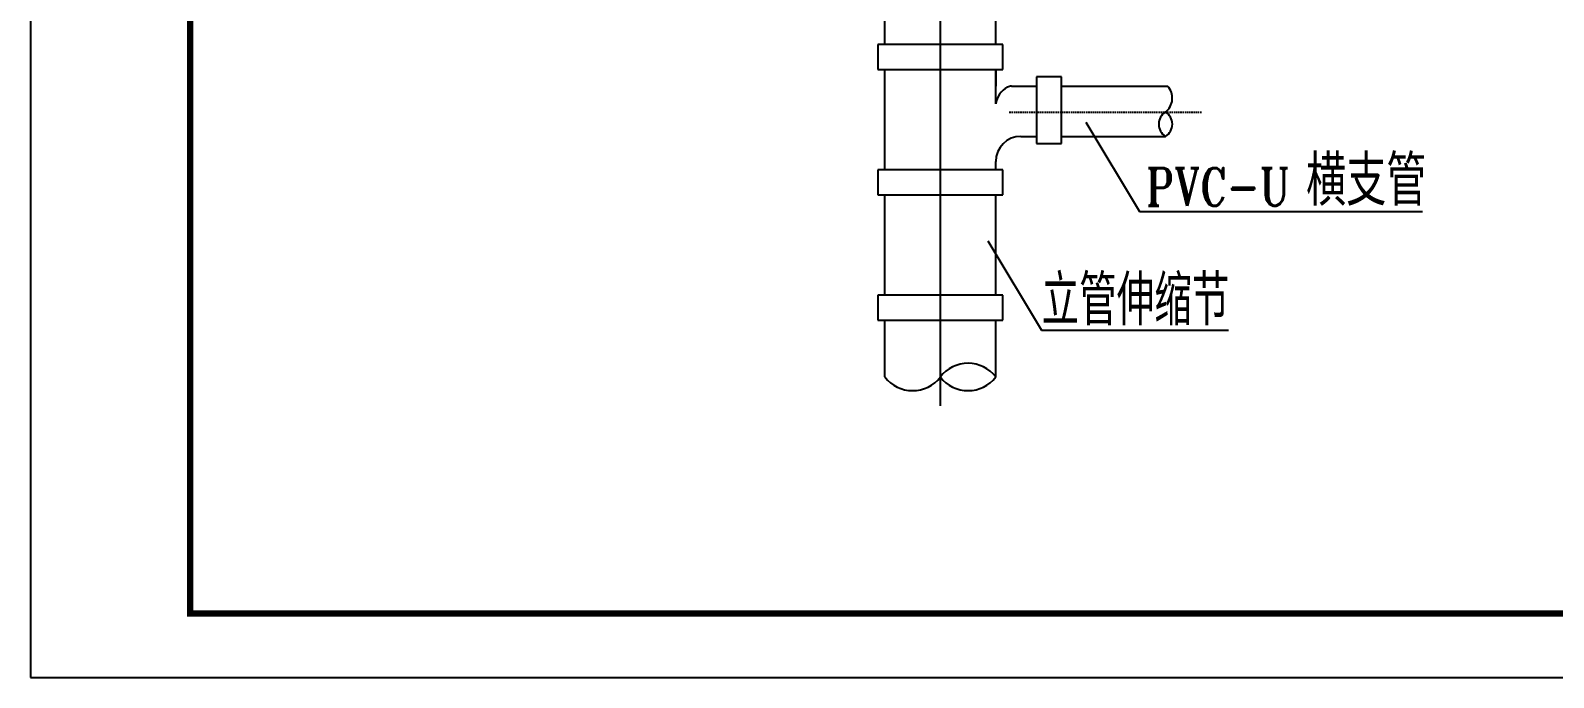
# Model space of a CAD drawing. Header units: inches. Extents: x 1616582 to 1832874, y -153958 to -93201.
# Drawn here: x 1616582 to 1634818, y -138606 to -130869 of the extents above; entities that cross this region are included whole.
import ezdxf

# ---------------------------------------------------------------- set-up
doc = ezdxf.new("R2010")
doc.units = ezdxf.units.IN
doc.header["$LTSCALE"] = 35
doc.header["$MEASUREMENT"] = 0
doc.linetypes.add('DASHED', pattern=[0.75, 0.5, -0.25])
for name, color, linetype in [('0P', 7, 'Continuous'), ('A', 7, 'DASHED'), ('HZ', 3, 'Continuous'), ('图框', 135, 'Continuous')]:
    doc.layers.add(name, color=color, linetype=linetype)
doc.styles.add('HZ', font='romant.shx', dxfattribs={"width": 0.8, "bigfont": 'hztxt.shx'})
doc.styles.add('ROMANT', font='ROMANT.SHX', dxfattribs={"width": 0.8})

msp = doc.modelspace()

# ---------------------------------------------------------------- linework, layer by layer
for p, q in [((1626812.26092, -132534.32177), (1626812.26092, -131334.32177)), ((1626812.26092, -132534.32177), (1626812.26092, -131334.32177)), ((1628139.76092, -131747.49463), (1628139.76092, -131334.32177)), ((1628139.76092, -131747.49463), (1628139.76092, -131334.32177)), ((1629218.0694, -131964.80865), (1629860.85755, -133034.11243)), ((1628139.76092, -132534.32177), (1628139.76092, -132434.32177)), ((1626812.26092, -134034.32177), (1626812.26092, -132834.32177)), ((1628139.76092, -134034.32177), (1628139.76092, -132834.32177)), ((1629860.85755, -133034.11243), (1633248.58399, -133034.11243)), ((1628044.88324, -133383.44126), (1628687.67139, -134452.74505)), ((1628139.76092, -134034.32177), (1628139.76092, -133934.32177)), ((1626812.26092, -135012.0699), (1626812.26092, -134334.32177)), ((1628139.76092, -135012.0699), (1628139.76092, -134334.32177)), ((1628687.67139, -134452.74505), (1630926.31508, -134452.74505))]:
    msp.add_line(p, q)
for centre, radius, start, end in [((1630044.52812, -131677.38631), 209.18628, 307.509507441, 43.149925779), ((1630260.37132, -131988.82279), 170.28533, 121.301828245, 238.698171755), ((1630083.42906, -131988.82279), 170.28533, 301.301828245, 58.698171755), ((1627807.88592, -135266.81405), 418.37256, 37.509507441, 142.490492559), ((1627144.13592, -134757.32575), 418.37256, 217.509507441, 322.490492559), ((1627144.13592, -134757.32575), 418.37256, 217.509507441, 322.490492559), ((1627807.88592, -134757.32575), 418.37256, 217.509507441, 322.490492559)]:
    msp.add_arc(centre, radius, start, end)
at = {"layer": '0P'}
for p, q in [((1627476.01092, -135357.33869), (1627476.01092, -121465.8729)), ((1626812.26092, -131034.32177), (1626812.26092, -126125.57475)), ((1628139.76092, -131034.32177), (1628139.76092, -126125.57475)), ((1628226.01092, -131034.32177), (1626726.01092, -131034.32177)), ((1626726.01092, -131034.32177), (1626726.01092, -131334.32177)), ((1628226.01092, -131334.32177), (1628226.01092, -131034.32177)), ((1626726.01092, -131334.32177), (1628226.01092, -131334.32177)), ((1628139.76092, -131334.32177), (1628139.76092, -131534.32177)), ((1628928.60026, -131421.01943), (1628628.60026, -131421.01943)), ((1628628.60026, -131421.01943), (1628628.60026, -132221.01943)), ((1628928.60026, -132221.01943), (1628928.60026, -131421.01943)), ((1628327.97419, -131534.32177), (1628628.60026, -131534.32177)), ((1628928.60026, -131534.32177), (1630197.14344, -131534.32177)), ((1628439.76092, -132134.32177), (1628628.60026, -132134.32177)), ((1628928.60026, -132134.32177), (1630171.90019, -132134.32177)), ((1628628.60026, -132221.01943), (1628928.60026, -132221.01943)), ((1626726.01092, -132534.32177), (1626726.01092, -132834.32177)), ((1628226.01092, -132534.32177), (1626726.01092, -132534.32177)), ((1628139.76092, -132534.32177), (1628139.76092, -132434.32177)), ((1628226.01092, -132834.32177), (1628226.01092, -132534.32177)), ((1626726.01092, -132834.32177), (1628226.01092, -132834.32177)), ((1628226.01092, -134034.32177), (1626726.01092, -134034.32177)), ((1626726.01092, -134034.32177), (1626726.01092, -134334.32177)), ((1628139.76092, -134034.32177), (1628139.76092, -133934.32177)), ((1628226.01092, -134334.32177), (1628226.01092, -134034.32177)), ((1626726.01092, -134334.32177), (1628226.01092, -134334.32177))]:
    msp.add_line(p, q, dxfattribs=at)
for centre, radius, start, end in [((1628406.51028, -131784.27304), 269.27286, 117.6430341, 172.149763706), ((1628327.97419, -131634.32177), 100, 90, 117.6430341), ((1628439.76092, -132434.32177), 300, 90, 180)]:
    msp.add_arc(centre, radius, start, end, dxfattribs=at)
at = {"layer": 'A'}
msp.add_line((1628301.59711, -131843.32381), (1630604.36609, -131843.32381), dxfattribs=at)
at = {"layer": '图框', "ltscale": 6}
msp.add_lwpolyline([(1616581.79582, -138606.15585), (1680867.83582, -138606.15585), (1680867.83582, -93200.79585), (1616581.79582, -93200.79585)], close=True, dxfattribs=at)
msp.add_lwpolyline([(1618492.79582, -137841.75585, 76.44, 76.44, 0), (1680103.43582, -137841.75585, 76.44, 76.44, 0), (1680103.43582, -93965.19585, 76.44, 76.44, 0), (1618492.79582, -93965.19585, 76.44, 76.44, 0)], format="xyseb", close=True, dxfattribs=at)

# ---------------------------------------------------------------- texts
at = {"layer": 'HZ'}
for s, height, style, width, p in [('横支管', 600, 'HZ', 0.8, (1631855.25, -132963.92188)), ('PVC-U ', 450, 'ROMANT', 0.8, (1629936.625, -132963.92188)), ('立管伸缩节', 600, 'HZ', 0.75, (1628687.875, -134395.46875))]:
    msp.add_text(s, height=height, dxfattribs=dict(at, style=style, width=width)).set_placement(p)

doc.saveas('drawing.dxf')
